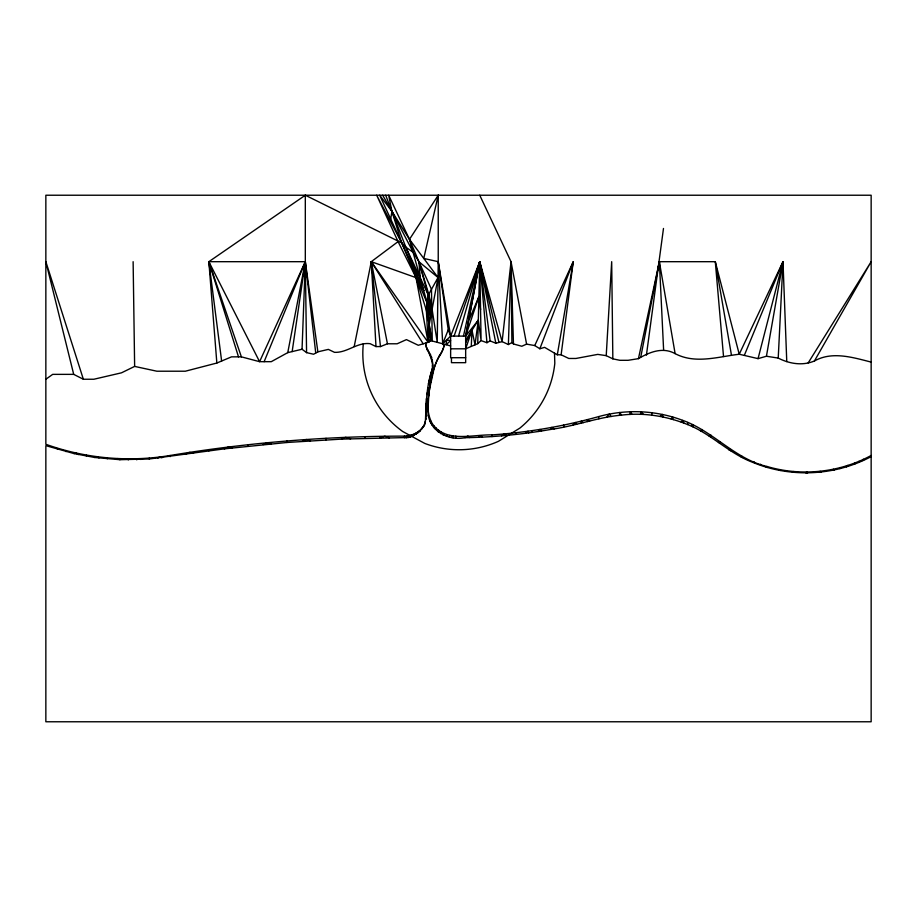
<?xml version="1.0" encoding="UTF-8"?>
<svg xmlns="http://www.w3.org/2000/svg" width="917" height="917" viewBox="0 0 917 917"><rect width="100%" height="100%" fill="white"/><g stroke="black" fill="none" stroke-linecap="round" stroke-linejoin="round"><path stroke-width="1.38" d="M492.005 436.607L492.016 434.899C528.123 432.411 563.966 426.256 598.835 416.559C626.311 408.925 656.113 410.289 682.775 420.387C713.357 431.265 734.735 458.936 766.933 466.466C801.378 476.657 839.594 472.622 871.15 455.485L870.256 457.079C834.459 475.912 790.443 477.975 753.063 462.466C730.379 454.075 713.437 436.091 691.567 426.21C669.651 416.627 645.362 412.169 621.497 415.137C597.529 417.246 574.799 426.222 550.934 429.397C522.575 434.406 493.816 437.203 465.011 437.696C448 441.318 427.437 429.821 428.09 411.057C428.468 390.974 430.543 369.127 441.788 351.83C446.212 342.041 440.779 355.246 439.209 356.415C436.297 361.275 434.371 366.674 433.248 372.21C429.867 388.648 423.539 408.157 432.354 423.746C445.731 443.232 472.542 434.417 492.016 434.899M563.657 427.058L563.668 425.087M425.855 345.365C427.448 351.073 435.758 364.003 431.288 371.809M431.838 369.78C435.323 363.155 428.938 351.67 426.073 346.844M426.703 349.48L426.703 348.873M581.298 423.115L581.321 421.086L583.143 422.726M425.419 420.983L424.754 424.709L419.585 431.529L412.375 436.194L408.111 437.524L341.479 439.117L286.872 442.487L224.287 448.86L149.276 458.981L119.967 459.692L94.669 457.48L74.048 453.583L45.85 445.651L45.85 721.771L871.15 721.771L871.15 195.229L45.85 195.229L45.85 444.275C85.441 458.489 128.655 462.386 170.149 455.485C247.521 442.636 325.948 436.16 404.386 436.125C413.395 436.091 423.7 430.371 425.419 420.983C426.187 404.512 426.29 387.708 431.426 371.809M425.924 418.565L425.797 419.493L426.554 398.459L426.508 399.525M859.034 462.34L859.046 461.308M149.276 458.981L149.288 458.053M431.46 379.042L431.471 378.446M429.775 341.284L429.672 340.379L428.927 341.823L429.259 324.526L427.964 294.242L418.943 261.758L409.475 239.337L388.659 195.229L391.926 211.346L401.703 242.879L427.219 303.218L430.807 340.643L428.09 342.35L418.278 345.273L406.437 339.611L397.141 343.783L387.444 343.783L380.463 346.58L375.981 346.58L370.136 343.692C357.206 342.007 347.371 352.93 334.499 352.334L328.355 349.4L317.867 351.83L313.614 354.237L306.576 352.632L302.048 349.251L287.755 352.632L271.272 361.676L259.58 361.676L241.377 356.851L231.52 356.851L216.848 363.04L185.337 371.213L156.864 371.213L134.639 366.41L121.514 372.818L93.855 379.248L83.355 379.248L73.704 374.365L52.693 374.365L45.85 379.248M450.637 348.815L465.664 348.815L477.734 343.646L479.751 261.689L450.637 336.103L450.637 357.71L465.664 357.71M839.892 468.61L839.915 467.601L840.706 468.358M477.734 343.646L481.081 340.585L486.95 342.717L490.125 340.906L495.833 343.245L502.115 341.64L508.385 344.54L511.033 261.689L479.751 195.229M302.048 349.251L305.315 261.689L305.315 195.229L401.703 242.879L405.807 247.12L413.269 252.439L418.943 261.758L431.471 289.336L432.262 341.032L426.382 310.267L416.02 277.645L398.081 241.618L376.681 195.229L401.703 242.879M425.694 344.666L425.752 343.646M471.281 346.408L471.991 330.212L465.664 342.683M871.15 362.089C852.833 357.447 832.132 350.982 814.422 360.989C802.524 365.998 789.434 363.843 778.224 358.077L782.992 261.689L739.228 354.237C718.08 356.747 695.246 364.313 675.118 353.63C662.67 346.672 649.408 352.151 638.45 358.65L628.111 360.301L619.823 360.301L612.843 358.845L606.229 355.658L597.758 354.386L575.922 358.467L568.792 358.467L561.124 354.787L557.307 354.787L544.606 347.36L539.849 348.758L534.749 345.56L526.587 344.127L521.819 346.248L513.463 343.978L511.892 342.591L511.033 261.689L526.587 344.127M606.229 355.658L611.685 261.689L612.843 358.845M531.894 432.446L532.009 430.623M846.368 466.891L846.425 465.928M410.254 436.916L410.369 435.357L410.908 436.652M398.081 241.618L371.282 261.689L428.09 342.35L426.382 310.267L427.964 294.242L405.807 247.12L385.667 195.229M443.759 346.764C444.057 343.187 443.53 348.54 443.908 346.752M425.729 343.841L425.82 343.015M430.703 382.022L431.047 380.395M619.456 415.263L619.777 412.478L621.497 415.137M415.791 434.36L415.951 433.076L416.421 433.821M434.039 427.746L434.222 426.176L433.454 426.921M646.416 355.143L663.484 228.459M561.124 354.787L573.251 261.689L534.749 345.56M428.056 406.071L428.033 404.088M292.156 351.589L305.315 261.689L208.858 261.689L216.848 363.04M431.552 357.034L431.781 357.664M428.09 411.057L428.079 410.059M390.699 219.048L391.926 211.346L382.676 195.229M408.111 437.524L408.397 435.781L408.764 437.249M557.307 354.787L573.251 261.689L539.849 348.758M426.05 408.879L426.05 410.266M638.45 358.65L659.369 261.689L715.294 261.689L739.228 354.237L758.05 358.639L766.429 356.243L782.992 261.689L744.386 355.211M426.233 403.514L426.164 404.89M451.462 357.71L451.462 362.673L465.664 362.673L465.664 336.103L479.751 261.689L502.115 341.64L511.033 261.689L513.463 343.978M629.922 414.507L630.426 411.687L631.996 414.381M498.974 342.442L479.751 261.689L465.664 336.103L450.637 336.103L442.716 343.783L430.807 340.643M426.061 414.255L426.061 415.642M287.755 352.632L305.315 261.689L317.867 351.83M640.777 356.977L659.369 261.689L675.118 353.63M354.203 346.5L371.282 261.689L416.02 277.645L423.734 290.529L405.807 247.12M701.677 431.403L702.067 429.523L700.508 430.841M428.514 396.133L428.652 394.482M428.904 382.721L428.503 383.948L431.07 372.772M463.475 336.103L479.751 261.689L495.833 343.245M438.234 195.229L423.757 258.434L438.234 261.689L450.637 336.103L448.253 329.799L438.234 261.689L438.234 195.229L409.475 239.337L427.219 303.218M847.629 466.432L847.87 465.4L848.454 466.168M432.033 425.075L432.354 423.746M640.444 414.427L641.109 411.744L643.333 414.243M758.05 358.639L782.992 261.689L786.763 361.596M452.31 437.673L452.792 435.965L453.525 437.673M429.156 390.527L429.408 388.923M458.546 336.103L479.751 261.689L490.125 340.906M405.922 437.718L406.403 436.045L406.586 437.718M449.319 437.019L449.754 435.472M432.239 359.647L432.469 360.289M443.599 347.245L443.117 348.804M446.373 436.125L446.797 434.658L447.072 436.4M428.285 416.031L428.273 415.046M854.38 464.002L854.724 462.89L855.32 463.704M440.745 433.626L441.237 432.09M480.565 309.659L478.892 296.592L465.664 336.103L478.319 320.125L481.081 340.585L479.751 261.689L454.087 336.103M465.664 348.815L471.991 330.212L475.006 344.815L478.319 320.125L465.664 340.31M430.073 384.991L430.279 383.971M430.016 377.598L429.718 378.813M430.44 421.98L430.039 420.353M448.253 329.799L442.716 343.783L443.862 345.411M264.13 361.676L305.315 261.689L315.735 353.034M469.321 319.437L478.892 296.592M550.934 429.397L551.828 427.402L554.292 428.892M862.702 460.575L863.31 459.257L863.562 460.311M438.017 431.769L438.693 430.382L437.432 430.944M435.277 429.053L435.862 427.895M425.282 422.37L425.156 423.299M814.422 360.989L871.15 261.689L808.221 362.857M428.617 351.979L428.354 351.658M429.706 353.377L429.443 353.068M691.567 426.21L692.599 424.571L692.816 426.806M432.973 372.634L433.179 371.752M671.267 419.115L672.654 416.994L673.296 419.608M435.644 429.443L436.343 428.399M432.515 365.413L432.32 366.227M478.743 437.26L479.969 435.586L482.48 437.145M681.297 422.301L682.775 420.387L683.807 422.909M832.659 470.249L833.415 469.275L834.206 470.077M607.054 416.799L609.232 414.094L611.112 416.547M451.611 437.398L452.792 435.965M538.164 431.517L539.941 429.443L541.534 431.013M819.374 472.232L820.142 471.338L821.07 472.049M766.199 467.257L766.933 466.466L767.667 467.464M442.808 434.715L443.954 433.523L444.206 435.266M572.976 425.018L575.452 422.508L576.667 424.239M660.08 416.352L662.292 414.404L663.071 417.075M718.447 442.579L719.662 441.593L719.662 443.22M525.498 433.225L528.009 431.208L528.731 432.916M423.906 425.992L423.505 426.749M501.507 435.85L504.041 433.947L506.551 435.38M741.188 456.987L742.071 456.357L742.415 457.526M221.627 361.023L208.858 261.689L305.315 195.229M439.415 355.624L439.816 355.017M805.607 472.828L806.719 472.095L807.659 472.885M779.072 470.249L779.989 469.642L780.722 470.478M792.345 472.117L793.297 471.521L793.881 472.335M465.011 437.696L467.911 435.988L469.378 437.569M508.385 344.54L511.892 342.591M427.288 350.099L426.978 349.434M157.541 458.133L159.741 456.987L161.919 457.824M136.587 459.772L138.788 458.672L140.977 459.463M709.208 436.137L711.099 435.208L711.099 437.1M729.13 450.155L730.505 449.525L731.09 451.015M224.287 448.86L228.356 447.026L232.437 447.966M263.259 444.562L267.34 442.728L271.432 443.862M185.463 454.202L189.51 452.402L193.579 453.101M302.323 441.318L306.427 439.495L310.519 440.825M341.479 439.117L345.583 437.34L350.569 438.796M94.669 457.48L96.835 456.677L99.047 457.847M753.063 462.466L754.255 462.019L755.127 463.383M428.847 340.688L428.938 341.812L429.351 340.494M115.599 459.337L117.766 458.557L119.967 459.692M379.787 437.994L384.785 436.263L389.45 437.89M870.256 457.079L871.15 456.804M74.048 453.583L76.134 453.021L78.3 454.591M430.772 355.154L430.394 354.547M422.554 427.952L422.141 428.709M431.953 376.543L432.102 375.936M419.952 430.852L419.264 430.795L419.585 431.529M766.429 356.243L778.224 358.077M450.637 345.95L442.716 343.783L438.234 261.689L437.249 342.35L432.262 310.267L428.755 294.242L418.943 261.758L438.051 277.53L429.259 324.526L428.09 342.35L416.02 277.645M589.62 421.212L587.178 419.665L587.774 421.602M418.358 432.457L417.659 432.01L417.728 433.007M55.822 447.622L57.989 449.307M413.005 435.644L412.295 434.75L412.375 436.194M431.506 313.832L428.755 294.242L427.964 294.242L430.761 317.408L428.755 294.242L438.051 277.53L409.475 239.337L391.926 211.346L379.684 195.229L423.734 290.529M423.184 343.806L371.282 261.689L375.981 346.58M391.926 211.346L413.269 252.439M238.5 356.851L208.858 261.689L259.58 361.676L305.315 261.689L306.576 352.632M208.858 261.689L241.377 356.851M83.355 379.248L45.85 261.689L73.704 374.365M414.152 433.993L414.427 435.059M387.444 343.783L371.282 261.689L380.463 346.58M428.743 340.723L428.938 341.812M731.445 355.097L715.294 261.689L723.524 356.518M479.751 261.689L486.95 342.717M418.943 261.758L420.25 277.828M760.594 464.243L760.663 465.32M438.693 430.382L438.807 432.32M65.921 450.534L65.978 451.611M659.369 261.689L663.633 350.328M554.51 353.148L554.808 363.315A96.239 96.239 0 0 1 519.824 428.136L498.435 441.318A96.239 96.239 0 0 1 424.812 443.438L402.701 431.506A96.239 96.239 0 0 1 363.327 343.692M425.775 344.505L425.717 345.491M430.761 421.132L430.818 423.081M107.278 457.847L107.3 458.764M133.125 261.689L134.639 366.41M86.45 455.061L86.462 456.219M430.91 381.002L430.91 381.61M365.172 436.664L365.172 438.303M806.719 472.095L806.719 472.989M687.693 422.473L687.693 424.56M651.746 412.661L651.746 414.965M598.835 416.559L598.835 418.748M516.042 432.709L516.042 434.406M455.852 436.125L455.852 437.799M404.386 436.125L404.386 437.787M325.993 438.28L325.993 439.862M286.872 440.974L286.872 442.487M247.831 444.745L247.831 446.155M208.916 449.582L208.916 450.877M170.149 455.485L170.149 456.643M128.277 458.832L128.277 459.91M446.682 339.943L446.098 344.712L450.637 340.643L446.682 339.943M427.918 387.914L427.712 389.221L427.918 387.914M427.173 393.175L426.967 394.482L427.173 393.175"/></g></svg>
